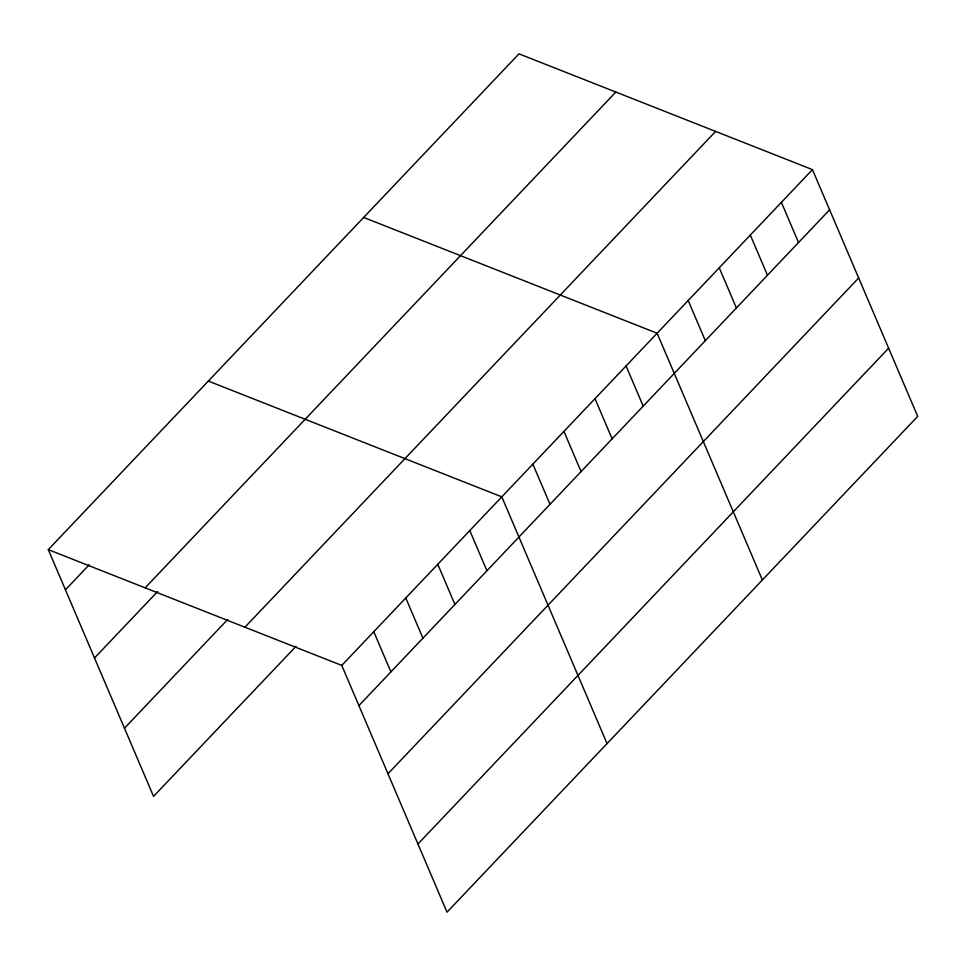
<?xml version="1.0" encoding="UTF-8"?>
<svg xmlns="http://www.w3.org/2000/svg" width="966" height="966" viewBox="0 0 966 966"><rect width="100%" height="100%" fill="white"/><g stroke="black" fill="none" stroke-linecap="round" stroke-linejoin="round"><path stroke-width="1.45" d="M48.3 549.63L518.984 53.842L812.454 169.618L917.7 416.37L447.017 912.158L341.759 665.417L48.3 549.63L153.546 796.382L296.031 646.302M65.447 589.815L89.186 564.808M145.142 587.835L615.837 92.048M94.511 657.979L157.494 591.639M124.469 728.219L227.722 619.46M244.917 627.212L715.613 131.412M341.759 665.417L812.454 169.618M358.905 705.603L829.589 209.803M387.982 773.766L858.665 277.966M417.94 843.994L888.623 348.207M363.663 217.447L657.122 333.234L762.367 579.986M208.33 381.063L501.801 496.85L607.046 743.591M781.385 202.341L798.532 242.526M750.316 235.064L767.463 275.25M719.259 267.787L736.394 307.973M688.19 300.511L705.337 340.696M626.065 365.957L643.199 406.143M594.996 398.68L612.13 438.866M563.927 431.404L581.073 471.589M532.858 464.127L550.004 504.312M469.79 530.563L486.936 570.749M437.779 564.277L454.926 604.462M405.78 597.99L422.915 638.176M373.77 631.704L390.916 671.889"/></g></svg>
